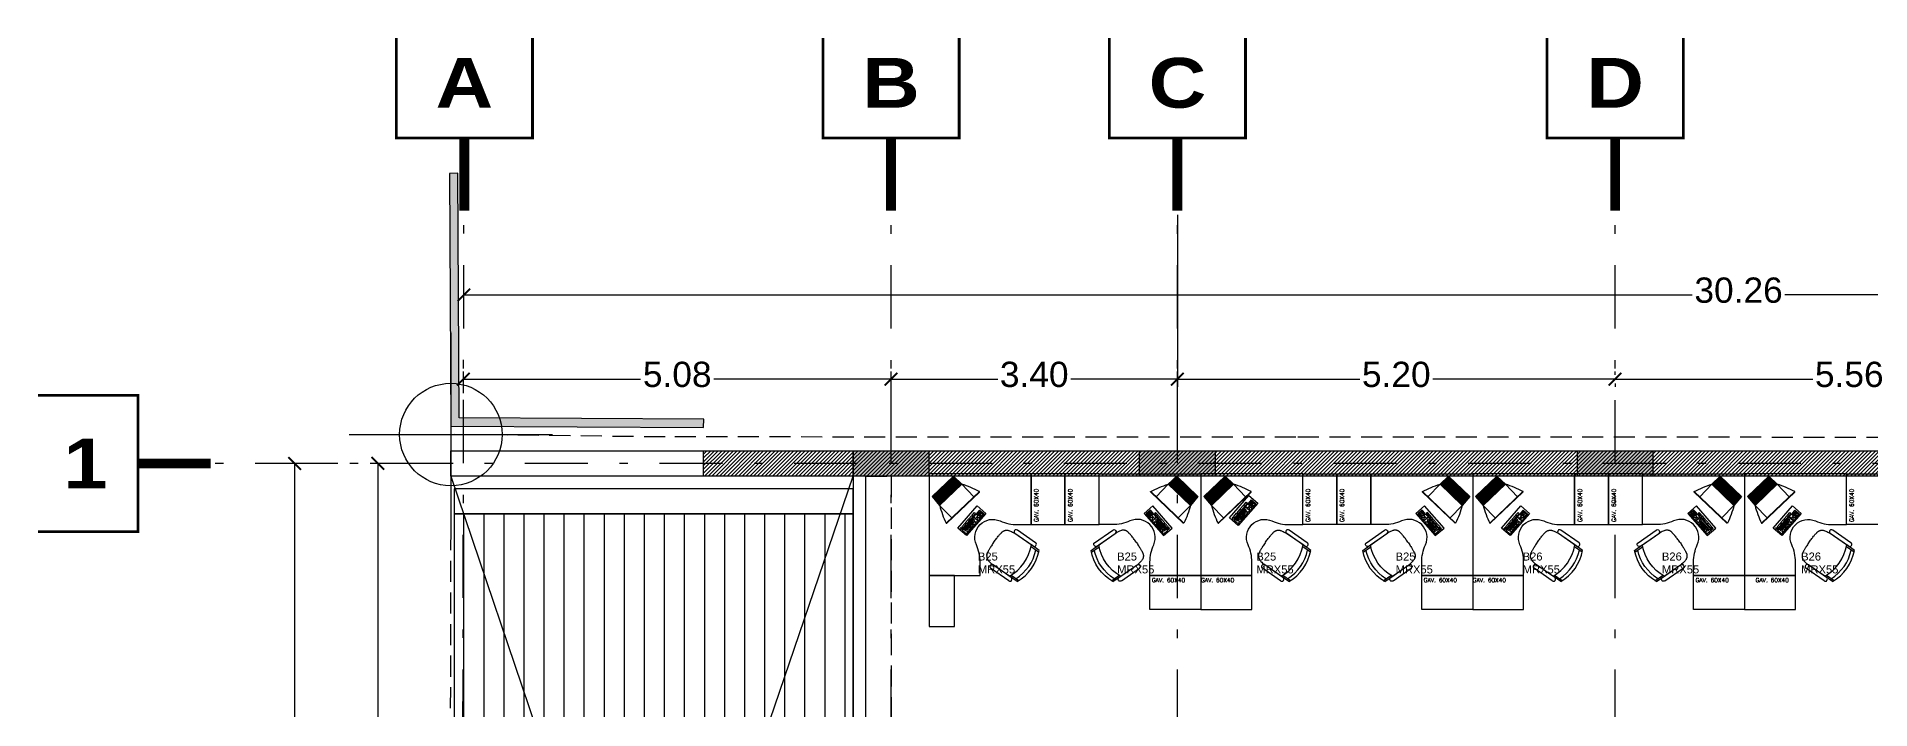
# Model space of a CAD drawing. Header units: millimetres. Extents: x -101 to 3415, y -52 to 1366.
# Drawn here: x 81.57 to 103.34, y 153.87 to 161.86 of the extents above; entities that cross this region are included whole.
import ezdxf
from ezdxf.enums import TextEntityAlignment as Align

# ---------------------------------------------------------------- set-up
doc = ezdxf.new("R2010")
doc.units = ezdxf.units.MM
for name, pattern in [('XR EJES SUPERIORES$0$DASHDOT2', [0.5, 0.25, -0.125, 0, -0.125]), ('XR LINDERO N$0$A-100a LALA IRAPUATO nave equipo$0$HIDDEN', [0.375, 0.25, -0.125]), ('XR N1-N2$0$HIDDEN', [0.375, 0.25, -0.125])]:
    doc.linetypes.add(name, pattern=pattern)
for name, color, linetype in [('00_ARQ', 8, 'Continuous'), ('ARQ_MOBILIARIO', 8, 'Continuous'), ('Texto_Iluminación', 7, 'Continuous'), ('XR EJES SUPERIORES$0$A-COTAS', 8, 'Continuous'), ('XR EJES SUPERIORES$0$A-EJES', 8, 'XR EJES SUPERIORES$0$DASHDOT2')]:
    doc.layers.add(name, color=color, linetype=linetype)
doc.styles.add('ROMANS', font='romans.shx')
doc.styles.add('TÍTULO', font='arial.ttf', dxfattribs={"height": 0.19})
doc.styles.add('XR EJES SUPERIORES$0$protot1', font='')
doc.styles.add('XR EJES SUPERIORES$0$Standard', font='arial.ttf')
doc.styles.get('XR EJES SUPERIORES$0$protot1').set_extended_font_data('Arial Black')
doc.dimstyles.new('XR EJES SUPERIORES$0$PAÑOS50', dxfattribs={"dimscale": 0.5, "dimtxt": 0.6, "dimasz": 0.3, "dimexe": 0.18, "dimexo": 0.1, "dimgap": 0.09, "dimtad": 0, "dimtih": 1, "dimtoh": 1, "dimzin": 0, "dimdsep": 46, "dimtxsty": 'XR EJES SUPERIORES$0$Standard', "dimblk": 'XR EJES SUPERIORES$0$_ArchTick', "dimcen": 0.09, "dimclrd": 256, "dimclre": 256, "dimclrt": 2, "dimadec": 0, "dimazin": 0, "dimtfac": 1, "dimtix": 1, "dimtmove": 2, "dimatfit": 3, "dimldrblk": 'XR EJES SUPERIORES$0$_ArchTick', "dimfxl": 0.18, "dimtvp": 0.18, "dimtolj": 1, "dimtzin": 0, "dimarcsym": 0})
pattern_1 = [(45, (86.484832, 157.137164), (-0.02245064, 0.02245064), [])]

# ---------------------------------------------------------------- blocks, each defined once
blk = doc.blocks.new('XR N1-N2$0$A$C153C7E87')
h = blk.add_hatch()
h.set_pattern_fill('ANSI31', color=256, scale=0.075, angle=45)
h.set_pattern_definition([(270, (-51.7103, 42.0149), (-0.238125, -1e-17), [])])
h.paths.add_polyline_path([(0.041, -4.143), (4.777, -4.143), (4.777, -0.943), (0.041, -0.943)])
for points in [[(0.041, -0.943), (4.777, -0.943), (4.777, -0.643), (0.041, -0.643)], [(0.041, -4.143), (4.777, -4.143), (4.777, -0.943), (0.041, -0.943)], [(0.041, -4.443), (4.777, -4.443), (4.777, -4.143), (0.041, -4.143)]]:
    blk.add_lwpolyline(points, close=True)
blk = doc.blocks.new('XR N1-N2$0$saddaa')
at = {"linetype": 'ByBlock'}
for p, q in [((8.267, 57.39), (8.267, 54.972)), ((7.058, 56.181), (9.475, 56.181))]:
    blk.add_line(p, q, dxfattribs=at)
blk.add_circle((8.267, 56.181), 0.608, dxfattribs=at)
blk = doc.blocks.new('XR COLUMNAS SUPERIORES$0$saddaa')
at = {"linetype": 'ByBlock'}
for p, q in [((8.267, 57.39), (8.267, 54.972)), ((7.058, 56.181), (9.475, 56.181))]:
    blk.add_line(p, q, dxfattribs=at)
blk.add_circle((8.267, 56.181), 0.608, dxfattribs=at)
blk = doc.blocks.new('XR COLUMNAS SUPERIORES')
at = {"layer": '00_ARQ', "linetype": 'ByBlock'}
h = blk.add_hatch(color=256, dxfattribs=at)
h.dxf.hatch_style = 1
h.paths.add_polyline_path([(5.673, -0.493), (4.777, -0.493), (4.777, -0.193), (5.673, -0.193)])
h = blk.add_hatch(color=256, dxfattribs=at)
h.dxf.hatch_style = 1
h.paths.add_polyline_path([(9.073, -0.493), (8.176, -0.493), (8.176, -0.193), (9.073, -0.193)])
h = blk.add_hatch(color=256, dxfattribs=at)
h.dxf.hatch_style = 1
h.paths.add_polyline_path([(14.269, -0.493), (13.373, -0.493), (13.373, -0.193), (14.269, -0.193)])
for points in [[(5.673, -0.493), (4.777, -0.493), (4.777, -0.193), (5.673, -0.193)], [(9.073, -0.493), (8.176, -0.493), (8.176, -0.193), (9.073, -0.193)], [(14.269, -0.493), (13.373, -0.493), (13.373, -0.193), (14.269, -0.193)]]:
    blk.add_lwpolyline(points, close=True, dxfattribs=at)
at = {"layer": '00_ARQ'}
blk.add_blockref('XR COLUMNAS SUPERIORES$0$saddaa', (-8.267, -56.181), dxfattribs=at)
blk.add_blockref('XR COLUMNAS SUPERIORES$0$saddaa', (-8.267, -56.181), dxfattribs=at)
blk = doc.blocks.new('XR LINDERO N$0$saddaa')
at = {"linetype": 'ByBlock'}
for p, q in [((8.267, 57.39), (8.267, 54.972)), ((7.058, 56.181), (9.475, 56.181))]:
    blk.add_line(p, q, dxfattribs=at)
blk.add_circle((8.267, 56.181), 0.608, dxfattribs=at)
blk = doc.blocks.new('XR EJES SUPERIORES$0$saddaa')
at = {"linetype": 'ByBlock'}
for p, q in [((8.267, 57.39), (8.267, 54.972)), ((7.058, 56.181), (9.475, 56.181))]:
    blk.add_line(p, q, dxfattribs=at)
blk.add_circle((8.267, 56.181), 0.608, dxfattribs=at)
blk = doc.blocks.new('XR EJES SUPERIORES$0$EJE_HOR')
at = {"color": 1, "linetype": 'Continuous', "const_width": 0.025}
blk.add_lwpolyline([(-0.616, 0.909), (-0.616, 0.005), (0.616, 0.005), (0.616, 0.909)], dxfattribs=at)
at = {"color": 2, "linetype": 'Continuous', "const_width": 0.09}
blk.add_lwpolyline([(0, 0), (0, -0.652)], dxfattribs=at)
at = {"color": 4, "style": 'XR EJES SUPERIORES$0$protot1', "oblique": 360}
blk.add_attdef('EJE', text='', height=0.45, dxfattribs=at).set_placement((0, 0.279), align=Align.CENTER)
blk = doc.blocks.new('XR EJES SUPERIORES$0$_ArchTick')
at = {"color": 0, "linetype": 'ByBlock', "const_width": 0.15}
blk.add_lwpolyline([(-0.5, -0.5), (0.5, 0.5)], dxfattribs=at)
blk = doc.blocks.new('*D35')
at = {"layer": 'Defpoints', "color": 0, "linetype": 'Continuous', "transparency": 16777216}
for p in [(-0.314, -0.343), (-0.867, -7.542), (-0.361, -7.542)]:
    blk.add_point(p, dxfattribs=at)
at = {"layer": 'XR EJES SUPERIORES$0$A-COTAS', "linetype": 'Continuous', "lineweight": -2, "transparency": 16777216}
for p, q in [((-0.364, -0.343), (-0.957, -0.343)), ((-0.867, -0.343), (-0.867, -3.744)), ((-0.867, -7.542), (-0.867, -4.141)), ((-0.411, -7.542), (-0.957, -7.542))]:
    blk.add_line(p, q, dxfattribs=at)
at = {"layer": 'XR EJES SUPERIORES$0$A-COTAS', "linetype": 'Continuous', "lineweight": -2, "transparency": 16777216, "xscale": 0.15, "yscale": 0.15, "zscale": 0.15}
for p, rotation in [((-0.867, -0.343), 90), ((-0.867, -7.542), 270)]:
    blk.add_blockref('XR EJES SUPERIORES$0$_ArchTick', p, dxfattribs=dict(at, rotation=rotation))
at = {"layer": 'XR EJES SUPERIORES$0$A-COTAS', "color": 2, "linetype": 'Continuous', "transparency": 16777216, "insert": (-0.867, -3.943), "char_height": 0.3, "attachment_point": 5, "style": 'XR EJES SUPERIORES$0$Standard'}
blk.add_mtext('\\A1;7.20', dxfattribs=at)
blk = doc.blocks.new('*D36')
at = {"layer": 'Defpoints', "color": 0, "linetype": 'Continuous', "transparency": 16777216}
for p in [(13.821, 0.657), (13.821, 0.657), (19.38, 0.657)]:
    blk.add_point(p, dxfattribs=at)
at = {"layer": 'XR EJES SUPERIORES$0$A-COTAS', "linetype": 'Continuous', "lineweight": -2, "transparency": 16777216}
for p, q in [((13.821, 0.707), (13.821, 0.747)), ((13.821, 0.657), (16.166, 0.657)), ((19.38, 0.657), (17.035, 0.657)), ((19.38, 0.707), (19.38, 0.747))]:
    blk.add_line(p, q, dxfattribs=at)
at = {"layer": 'XR EJES SUPERIORES$0$A-COTAS', "linetype": 'Continuous', "lineweight": -2, "transparency": 16777216, "xscale": 0.15, "yscale": 0.15, "zscale": 0.15, "rotation": 180}
blk.add_blockref('XR EJES SUPERIORES$0$_ArchTick', (13.821, 0.657), dxfattribs=at)
at = {"layer": 'XR EJES SUPERIORES$0$A-COTAS', "linetype": 'Continuous', "lineweight": -2, "transparency": 16777216, "xscale": 0.15, "yscale": 0.15, "zscale": 0.15}
blk.add_blockref('XR EJES SUPERIORES$0$_ArchTick', (19.38, 0.657), dxfattribs=at)
at = {"layer": 'XR EJES SUPERIORES$0$A-COTAS', "color": 2, "linetype": 'Continuous', "transparency": 16777216, "insert": (16.6, 0.712), "char_height": 0.3, "attachment_point": 5, "style": 'XR EJES SUPERIORES$0$Standard'}
blk.add_mtext('\\A1;5.56', dxfattribs=at)
blk = doc.blocks.new('*D37')
at = {"layer": 'Defpoints', "color": 0, "linetype": 'Continuous', "transparency": 16777216}
for p in [(0.155, 1.571), (30.418, 1.657), (30.418, 1.638)]:
    blk.add_point(p, dxfattribs=at)
at = {"layer": 'XR EJES SUPERIORES$0$A-COTAS', "linetype": 'Continuous', "lineweight": -2, "transparency": 16777216}
for p, q in [((0.155, 1.621), (0.155, 1.747)), ((30.418, 1.688), (30.418, 1.747)), ((0.155, 1.657), (14.735, 1.657)), ((30.418, 1.657), (15.837, 1.657))]:
    blk.add_line(p, q, dxfattribs=at)
at = {"layer": 'XR EJES SUPERIORES$0$A-COTAS', "linetype": 'Continuous', "lineweight": -2, "transparency": 16777216, "xscale": 0.15, "yscale": 0.15, "zscale": 0.15, "rotation": 180}
blk.add_blockref('XR EJES SUPERIORES$0$_ArchTick', (0.155, 1.657), dxfattribs=at)
at = {"layer": 'XR EJES SUPERIORES$0$A-COTAS', "linetype": 'Continuous', "lineweight": -2, "transparency": 16777216, "xscale": 0.15, "yscale": 0.15, "zscale": 0.15}
blk.add_blockref('XR EJES SUPERIORES$0$_ArchTick', (30.418, 1.657), dxfattribs=at)
at = {"layer": 'XR EJES SUPERIORES$0$A-COTAS', "color": 2, "linetype": 'Continuous', "transparency": 16777216, "insert": (15.286, 1.712), "char_height": 0.3, "attachment_point": 5, "style": 'XR EJES SUPERIORES$0$Standard'}
blk.add_mtext('\\A1;30.26', dxfattribs=at)
blk = doc.blocks.new('*D38')
at = {"layer": 'Defpoints', "color": 0, "linetype": 'Continuous', "transparency": 16777216}
for p in [(-1.291, -0.344), (-1.855, -14.741), (-1.467, -14.741)]:
    blk.add_point(p, dxfattribs=at)
at = {"layer": 'XR EJES SUPERIORES$0$A-COTAS', "linetype": 'Continuous', "lineweight": -2, "transparency": 16777216}
for p, q in [((-1.341, -0.344), (-1.945, -0.344)), ((-1.855, -0.344), (-1.855, -6.854)), ((-1.855, -14.741), (-1.855, -7.251)), ((-1.517, -14.741), (-1.945, -14.741))]:
    blk.add_line(p, q, dxfattribs=at)
at = {"layer": 'XR EJES SUPERIORES$0$A-COTAS', "linetype": 'Continuous', "lineweight": -2, "transparency": 16777216, "xscale": 0.15, "yscale": 0.15, "zscale": 0.15}
for p, rotation in [((-1.855, -0.344), 90), ((-1.855, -14.741), 270)]:
    blk.add_blockref('XR EJES SUPERIORES$0$_ArchTick', p, dxfattribs=dict(at, rotation=rotation))
at = {"layer": 'XR EJES SUPERIORES$0$A-COTAS', "color": 2, "linetype": 'Continuous', "transparency": 16777216, "insert": (-1.855, -7.053), "char_height": 0.3, "attachment_point": 5, "style": 'XR EJES SUPERIORES$0$Standard'}
blk.add_mtext('\\A1;14.40', dxfattribs=at)
blk = doc.blocks.new('*D39')
at = {"layer": 'Defpoints', "color": 0, "transparency": 16777216}
for p in [(8.625, 2.657), (8.625, 0.657), (13.821, 0.657)]:
    blk.add_point(p, dxfattribs=at)
at = {"layer": 'XR EJES SUPERIORES$0$A-COTAS', "lineweight": -2, "transparency": 16777216}
for p, q in [((8.625, 2.607), (8.625, 0.567)), ((8.625, 0.657), (10.789, 0.657)), ((13.821, 0.657), (11.657, 0.657)), ((13.821, 0.607), (13.821, 0.567))]:
    blk.add_line(p, q, dxfattribs=at)
at = {"layer": 'XR EJES SUPERIORES$0$A-COTAS', "lineweight": -2, "transparency": 16777216, "xscale": 0.15, "yscale": 0.15, "zscale": 0.15, "rotation": 180}
blk.add_blockref('XR EJES SUPERIORES$0$_ArchTick', (8.625, 0.657), dxfattribs=at)
at = {"layer": 'XR EJES SUPERIORES$0$A-COTAS', "lineweight": -2, "transparency": 16777216, "xscale": 0.15, "yscale": 0.15, "zscale": 0.15}
blk.add_blockref('XR EJES SUPERIORES$0$_ArchTick', (13.821, 0.657), dxfattribs=at)
at = {"layer": 'XR EJES SUPERIORES$0$A-COTAS', "color": 2, "transparency": 16777216, "insert": (11.223, 0.712), "char_height": 0.3, "attachment_point": 5, "style": 'XR EJES SUPERIORES$0$Standard'}
blk.add_mtext('\\A1;5.20', dxfattribs=at)
blk = doc.blocks.new('*D41')
at = {"layer": 'Defpoints', "color": 0, "transparency": 16777216}
for p in [(0.149, 0.657), (0.149, 0.439), (5.225, 0.159)]:
    blk.add_point(p, dxfattribs=at)
at = {"layer": 'XR EJES SUPERIORES$0$A-COTAS', "lineweight": -2, "transparency": 16777216}
for p, q in [((0.149, 0.489), (0.149, 0.747)), ((0.149, 0.657), (2.252, 0.657)), ((5.225, 0.657), (3.122, 0.657)), ((5.225, 0.209), (5.225, 0.747))]:
    blk.add_line(p, q, dxfattribs=at)
at = {"layer": 'XR EJES SUPERIORES$0$A-COTAS', "lineweight": -2, "transparency": 16777216, "xscale": 0.15, "yscale": 0.15, "zscale": 0.15, "rotation": 180}
blk.add_blockref('XR EJES SUPERIORES$0$_ArchTick', (0.149, 0.657), dxfattribs=at)
at = {"layer": 'XR EJES SUPERIORES$0$A-COTAS', "lineweight": -2, "transparency": 16777216, "xscale": 0.15, "yscale": 0.15, "zscale": 0.15}
blk.add_blockref('XR EJES SUPERIORES$0$_ArchTick', (5.225, 0.657), dxfattribs=at)
at = {"layer": 'XR EJES SUPERIORES$0$A-COTAS', "color": 2, "transparency": 16777216, "insert": (2.687, 0.712), "char_height": 0.3, "attachment_point": 5, "style": 'XR EJES SUPERIORES$0$Standard'}
blk.add_mtext('\\A1;5.08', dxfattribs=at)
blk = doc.blocks.new('*D42')
at = {"layer": 'Defpoints', "color": 0, "transparency": 16777216}
for p in [(5.225, 0.657), (5.225, 0.657), (8.625, 0.185)]:
    blk.add_point(p, dxfattribs=at)
at = {"layer": 'XR EJES SUPERIORES$0$A-COTAS', "lineweight": -2, "transparency": 16777216}
for p, q in [((5.225, 0.707), (5.225, 0.747)), ((5.225, 0.657), (6.491, 0.657)), ((8.625, 0.657), (7.359, 0.657)), ((8.625, 0.235), (8.625, 0.747))]:
    blk.add_line(p, q, dxfattribs=at)
at = {"layer": 'XR EJES SUPERIORES$0$A-COTAS', "lineweight": -2, "transparency": 16777216, "xscale": 0.15, "yscale": 0.15, "zscale": 0.15, "rotation": 180}
blk.add_blockref('XR EJES SUPERIORES$0$_ArchTick', (5.225, 0.657), dxfattribs=at)
at = {"layer": 'XR EJES SUPERIORES$0$A-COTAS', "lineweight": -2, "transparency": 16777216, "xscale": 0.15, "yscale": 0.15, "zscale": 0.15}
blk.add_blockref('XR EJES SUPERIORES$0$_ArchTick', (8.625, 0.657), dxfattribs=at)
at = {"layer": 'XR EJES SUPERIORES$0$A-COTAS', "color": 2, "transparency": 16777216, "insert": (6.925, 0.712), "char_height": 0.3, "attachment_point": 5, "style": 'XR EJES SUPERIORES$0$Standard'}
blk.add_mtext('\\A1;3.40', dxfattribs=at)
blk = doc.blocks.new('A$C435F5787')
at = {"linetype": 'ByBlock'}
for p, q in [((0, 0), (0, 0.483)), ((0, 0.483), (0.19, 0.483)), ((0.038, 0.371), (0.063, 0.371)), ((0.038, 0.311), (0.038, 0.371)), ((0.063, 0.311), (0.038, 0.311)), ((0.038, 0.305), (0.063, 0.305)), ((0.038, 0.225), (0.038, 0.305)), ((0.063, 0.371), (0.063, 0.311)), ((0.063, 0.305), (0.063, 0.225)), ((0.076, 0.381), (0.076, 0.457)), ((0.076, 0.457), (0.171, 0.457)), ((0.171, 0.381), (0.076, 0.381)), ((0.076, 0.311), (0.076, 0.371)), ((0.076, 0.371), (0.117, 0.371)), ((0.117, 0.311), (0.076, 0.311)), ((0.076, 0.305), (0.076, 0.022)), ((0.175, 0.305), (0.076, 0.305)), ((0.095, 0.438), (0.095, 0.454)), ((0.137, 0.438), (0.095, 0.438)), ((0.095, 0.381), (0.095, 0.435)), ((0.114, 0.384), (0.114, 0.435)), ((0.117, 0.371), (0.117, 0.311)), ((0.133, 0.33), (0.133, 0.352)), ((0.133, 0.352), (0.152, 0.352)), ((0.152, 0.33), (0.133, 0.33)), ((0.137, 0.438), (0.137, 0.454)), ((0.171, 0.438), (0.137, 0.438)), ((0.137, 0.381), (0.137, 0.435)), ((0.152, 0.352), (0.152, 0.371)), ((0.152, 0.371), (0.175, 0.371)), ((0.152, 0.311), (0.152, 0.33)), ((0.175, 0.311), (0.152, 0.311)), ((0.156, 0.384), (0.156, 0.419)), ((0.156, 0.419), (0.171, 0.419)), ((0.171, 0.457), (0.171, 0.381)), ((0.175, 0.371), (0.175, 0.311)), ((0.175, 0.276), (0.175, 0.305)), ((0.19, 0.483), (0.19, 0)), ((0.063, 0.225), (0.038, 0.225)), ((0.038, 0.143), (0.038, 0.219)), ((0.038, 0.219), (0.063, 0.219)), ((0.063, 0.143), (0.038, 0.143)), ((0.038, 0.133), (0.063, 0.133)), ((0.038, 0.057), (0.038, 0.133)), ((0.063, 0.057), (0.038, 0.057)), ((0.038, 0.044), (0.063, 0.044)), ((0.038, 0.022), (0.038, 0.044)), ((0.063, 0.022), (0.038, 0.022)), ((0.063, 0.219), (0.063, 0.143)), ((0.063, 0.133), (0.063, 0.057)), ((0.063, 0.044), (0.063, 0.022)), ((0.076, 0.022), (0.175, 0.022)), ((0.098, 0.273), (0.079, 0.273)), ((0.079, 0.041), (0.095, 0.041)), ((0.095, 0.041), (0.095, 0.048)), ((0.095, 0.048), (0.117, 0.048)), ((0.117, 0.279), (0.098, 0.279)), ((0.098, 0.279), (0.098, 0.273)), ((0.098, 0.051), (0.098, 0.267)), ((0.117, 0.267), (0.117, 0.279)), ((0.133, 0.267), (0.117, 0.267)), ((0.117, 0.06), (0.117, 0.257)), ((0.117, 0.048), (0.117, 0.054)), ((0.117, 0.054), (0.137, 0.054)), ((0.133, 0.257), (0.133, 0.267)), ((0.152, 0.257), (0.133, 0.257)), ((0.137, 0.07), (0.137, 0.254)), ((0.137, 0.054), (0.137, 0.063)), ((0.137, 0.063), (0.156, 0.063)), ((0.156, 0.254), (0.156, 0.276)), ((0.156, 0.276), (0.175, 0.276)), ((0.175, 0.254), (0.156, 0.254)), ((0.156, 0.095), (0.156, 0.229)), ((0.156, 0.229), (0.175, 0.229)), ((0.175, 0.095), (0.156, 0.095)), ((0.156, 0.051), (0.156, 0.067)), ((0.156, 0.067), (0.175, 0.067)), ((0.175, 0.051), (0.156, 0.051)), ((0.175, 0.067), (0.175, 0.254)), ((0.175, 0.022), (0.175, 0.051)), ((0.19, 0), (0, 0))]:
    blk.add_line(p, q, dxfattribs=at)
blk = doc.blocks.new('m-tv pla')
h = blk.add_hatch()
h.set_pattern_fill('ANSI31', color=256, scale=0.005, angle=45, style=0)
h.set_pattern_definition([(90, (-254.158094, -242.753814), (-0.015875, 2e-18), [])])
h.paths.add_polyline_path([(0.24, -0.474), (0.25, -0.284), (-0.25, -0.284), (-0.24, -0.474)])
for p, q in [((0.373, 0), (-0.373, 0)), ((-0.368, 0.006), (0.368, 0.006)), ((-0.25, -0.284), (-0.25, 0)), ((0.25, -0.284), (0.25, 0)), ((-0.24, -0.474), (-0.25, -0.284)), ((-0.25, -0.284), (0.25, -0.284)), ((0.24, -0.474), (0.25, -0.284)), ((-0.24, -0.474), (0.24, -0.474))]:
    blk.add_line(p, q)
for centre, radius, start, end in [((-0.368, 0.001), 0.005, 90, 196.7752), ((0.898, 0.383), 1.327, 196.7752, 210.1505), ((-0.898, 0.383), 1.327, 329.8495, 343.2248), ((0.368, 0.001), 0.005, 343.2248, 90)]:
    blk.add_arc(centre, radius, start, end)
blk = doc.blocks.new('A$C369842D8')
for p, q in [((0.05, 0.491), (0.05, 0.381)), ((0.07, 0.5), (0.07, 0.39)), ((0.48, 0.5), (0.48, 0.39)), ((0.5, 0.491), (0.5, 0.381)), ((0, 0.405), (0, 0.145)), ((0.05, 0.405), (0.05, 0.145)), ((0.05, 0.38), (0.05, 0.13)), ((0.5, 0.405), (0.5, 0.145)), ((0.5, 0.38), (0.5, 0.13)), ((0.55, 0.405), (0.55, 0.145))]:
    blk.add_line(p, q)
for points in [[(0.275, 0), (0.262, 0), (0.249, 0), (0.236, 0.001), (0.224, 0.001), (0.212, 0.001), (0.201, 0.002), (0.19, 0.003), (0.181, 0.003), (0.172, 0.004), (0.164, 0.005), (0.157, 0.005), (0.15, 0.006), (0.145, 0.007), (0.139, 0.008), (0.134, 0.009), (0.13, 0.009), (0.126, 0.01), (0.122, 0.011), (0.118, 0.012), (0.114, 0.013), (0.111, 0.014), (0.108, 0.015), (0.105, 0.017), (0.102, 0.018), (0.1, 0.019), (0.097, 0.021), (0.095, 0.022), (0.093, 0.024), (0.091, 0.025), (0.089, 0.027), (0.087, 0.028), (0.085, 0.03), (0.083, 0.032), (0.081, 0.034), (0.079, 0.036), (0.077, 0.039), (0.075, 0.041), (0.073, 0.044), (0.071, 0.048), (0.068, 0.051), (0.066, 0.056), (0.064, 0.061), (0.062, 0.067), (0.059, 0.075), (0.057, 0.085), (0.055, 0.097), (0.052, 0.112), (0.05, 0.13)], [(0.275, 0), (0.288, 0), (0.301, 0), (0.314, 0.001), (0.326, 0.001), (0.338, 0.001), (0.349, 0.002), (0.36, 0.003), (0.369, 0.003), (0.378, 0.004), (0.386, 0.005), (0.393, 0.005), (0.4, 0.006), (0.405, 0.007), (0.411, 0.008), (0.416, 0.009), (0.42, 0.009), (0.424, 0.01), (0.428, 0.011), (0.432, 0.012), (0.436, 0.013), (0.439, 0.014), (0.442, 0.015), (0.445, 0.017), (0.448, 0.018), (0.45, 0.019), (0.453, 0.021), (0.455, 0.022), (0.457, 0.024), (0.459, 0.025), (0.461, 0.027), (0.463, 0.028), (0.465, 0.03), (0.467, 0.032), (0.469, 0.034), (0.471, 0.036), (0.473, 0.039), (0.475, 0.041), (0.477, 0.044), (0.479, 0.048), (0.482, 0.051), (0.484, 0.056), (0.486, 0.061), (0.488, 0.067), (0.491, 0.075), (0.493, 0.085), (0.495, 0.097), (0.498, 0.112), (0.5, 0.13)]]:
    blk.add_lwpolyline(points)
for centre, radius, start, end in [((0.275, 0), 0.54, 65.3885, 114.6115), ((0.275, -0.04), 0.54, 67.7008, 112.2992), ((0.025, 0.405), 0.025, 0, 180), ((0.275, -0.11), 0.54, 65.3885, 114.6115), ((0.525, 0.405), 0.025, 0, 180), ((0.025, 0.145), 0.025, 180, 0), ((0.525, 0.145), 0.025, 180, 0)]:
    blk.add_arc(centre, radius, start, end)
blk = doc.blocks.new('*U430')
at = {"layer": 'Texto_Iluminación', "ltscale": 0.3, "style": 'TÍTULO'}
for s, p in [('B25', (-0.278, -0.03, 0.181)), ('MRX55', (-0.278, -0.183, 0.181))]:
    blk.add_text(s, height=0.095, dxfattribs=at).set_placement(p)
blk = doc.blocks.new('*U431')
at = {"layer": 'Texto_Iluminación', "color": 0, "linetype": 'ByBlock', "lineweight": -2, "transparency": 16777216}
for p in [(0, 0), (1.653, 0), (3.306, 0), (4.959, 0)]:
    blk.add_blockref('*U430', p, dxfattribs=at)
blk = doc.blocks.new('*U424')
at = {"layer": 'Texto_Iluminación', "ltscale": 0.3, "style": 'TÍTULO'}
for s, p in [('B26', (-0.278, -0.03, 0.181)), ('MRX55', (-0.278, -0.183, 0.181))]:
    blk.add_text(s, height=0.095, dxfattribs=at).set_placement(p)
blk = doc.blocks.new('*U425')
at = {"layer": 'Texto_Iluminación', "color": 0, "linetype": 'ByBlock', "lineweight": -2, "transparency": 16777216}
for p in [(0, 0), (1.653, 0), (3.306, 0), (4.959, 0)]:
    blk.add_blockref('*U424', p, dxfattribs=at)
blk = doc.blocks.new('XR EJES SUPERIORES')
at = {"layer": 'XR EJES SUPERIORES$0$A-EJES', "color": 251, "linetype": 'XR EJES SUPERIORES$0$DASHDOT2', "ltscale": 3}
for p, q in [((0.12, -14.74), (0.155, 2.657)), ((5.225, -14.741), (5.225, 2.657)), ((8.625, -14.741), (8.625, 2.657)), ((13.821, -14.741), (13.821, 2.657)), ((30.426, -0.343), (-2.851, -0.344))]:
    blk.add_line(p, q, dxfattribs=at)
blk.add_blockref('XR EJES SUPERIORES$0$saddaa', (-8.267, -56.181))
at = {"layer": 'XR EJES SUPERIORES$0$A-EJES'}
ref = blk.add_blockref('XR EJES SUPERIORES$0$EJE_HOR', (0.16, 3.513), dxfattribs=dict(at, xscale=1.3125, yscale=1.3125, zscale=1.3125))
ref.add_attrib('EJE', 'A', dxfattribs={"layer": '0', "color": 4, "height": 0.591, "style": 'XR EJES SUPERIORES$0$protot1'}).set_placement((0.16, 3.88), align=Align.CENTER)
ref = blk.add_blockref('XR EJES SUPERIORES$0$EJE_HOR', (5.225, 3.513), dxfattribs=dict(at, xscale=1.3125, yscale=1.3125, zscale=1.3125))
ref.add_attrib('EJE', 'B', dxfattribs={"layer": '0', "color": 4, "height": 0.591, "style": 'XR EJES SUPERIORES$0$protot1'}).set_placement((5.225, 3.88), align=Align.CENTER)
ref = blk.add_blockref('XR EJES SUPERIORES$0$EJE_HOR', (8.625, 3.513), dxfattribs=dict(at, xscale=1.3125, yscale=1.3125, zscale=1.3125))
ref.add_attrib('EJE', 'C', dxfattribs={"layer": '0', "color": 4, "height": 0.591, "style": 'XR EJES SUPERIORES$0$protot1'}).set_placement((8.625, 3.88), align=Align.CENTER)
ref = blk.add_blockref('XR EJES SUPERIORES$0$EJE_HOR', (13.821, 3.513), dxfattribs=dict(at, xscale=1.3125, yscale=1.3125, zscale=1.3125))
ref.add_attrib('EJE', 'D', dxfattribs={"layer": '0', "color": 4, "height": 0.591, "style": 'XR EJES SUPERIORES$0$protot1'}).set_placement((13.821, 3.88), align=Align.CENTER)
ref = blk.add_blockref('XR EJES SUPERIORES$0$EJE_HOR', (-3.707, -0.344), dxfattribs=dict(at, xscale=1.3125, yscale=1.3125, zscale=1.3125, rotation=90))
ref.add_attrib('EJE', '1', dxfattribs={"layer": '0', "color": 4, "height": 0.591, "style": 'XR EJES SUPERIORES$0$protot1'}).set_placement((-4.074, -0.344), align=Align.MIDDLE_RIGHT)
at = {"layer": 'XR EJES SUPERIORES$0$A-COTAS'}
for base, p1, p2, picture, middle in [((8.625, 0.657), (13.821, 0.657), (8.625, 2.657), '*D39', (11.223, 0.712)), ((0.149, 0.657), (5.225, 0.159), (0.149, 0.439), '*D41', (2.687, 0.712)), ((5.225, 0.657), (8.625, 0.185), (5.225, 0.657), '*D42', (6.925, 0.712))]:
    dim = blk.add_linear_dim(base=base, p1=p1, p2=p2, dimstyle='XR EJES SUPERIORES$0$PAÑOS50', dxfattribs=at)
    dim.commit()
    dim.dimension.update_dxf_attribs({"geometry": picture, "text_midpoint": middle})
at = {"layer": 'XR EJES SUPERIORES$0$A-COTAS', "linetype": 'Continuous'}
for base, p1, p2, picture, middle in [((30.418, 1.657), (0.155, 1.571), (30.418, 1.638), '*D37', (15.286, 1.712)), ((13.821, 0.657), (19.38, 0.657), (13.821, 0.657), '*D36', (16.6, 0.712))]:
    dim = blk.add_linear_dim(base=base, p1=p1, p2=p2, dimstyle='XR EJES SUPERIORES$0$PAÑOS50', dxfattribs=at)
    dim.commit()
    dim.dimension.update_dxf_attribs({"geometry": picture, "text_midpoint": middle})
dim = blk.add_linear_dim(base=(-1.855, -14.741), p1=(-1.291, -0.344), p2=(-1.467, -14.741), angle=90, dimstyle='XR EJES SUPERIORES$0$PAÑOS50', dxfattribs=at)
dim.commit()
dim.dimension.update_dxf_attribs({"geometry": '*D38', "text_midpoint": (-1.855, -7.053), "dimtype": 128})
dim = blk.add_linear_dim(base=(-0.867, -7.542), p1=(-0.314, -0.343), p2=(-0.361, -7.542), angle=90, dimstyle='XR EJES SUPERIORES$0$PAÑOS50', dxfattribs=at)
dim.commit()
dim.dimension.update_dxf_attribs({"geometry": '*D35', "text_midpoint": (-0.867, -3.943)})

msp = doc.modelspace()

# ---------------------------------------------------------------- hatches: boundary and pattern name
at = {"layer": '00_ARQ'}
msp.add_hatch(color=256, dxfattribs=at).paths.add_polyline_path([(86.468, 160.237), (86.484, 157.237), (89.484, 157.219), (89.487, 157.319), (86.584, 157.337), (86.568, 160.238)])
h = msp.add_hatch(dxfattribs=at)
h.set_pattern_fill('ANSI31', color=8, scale=0.01)
h.set_pattern_definition(pattern_1)
h.paths.add_polyline_path([(91.261, 156.644), (89.485, 156.644), (89.485, 156.944), (91.261, 156.944)])
h = msp.add_hatch(dxfattribs=at)
h.set_pattern_fill('ANSI31', color=8, scale=0.01)
h.set_pattern_definition(pattern_1)
h.paths.add_polyline_path([(91.261, 156.944), (111.871, 156.944), (111.871, 156.644), (91.261, 156.644)])

# ---------------------------------------------------------------- linework, layer by layer
for p, q in [((86.455, 142.547), (91.261, 156.644)), ((86.485, 156.644), (91.261, 142.547))]:
    msp.add_line(p, q, dxfattribs=at)
at = {"layer": '00_ARQ', "elevation": -0.362}
msp.add_lwpolyline([(86.468, 160.237), (86.484, 157.237), (89.484, 157.219), (89.487, 157.319), (86.584, 157.337), (86.568, 160.238)], close=True, dxfattribs=at)
at = {"layer": '00_ARQ', "linetype": 'XR LINDERO N$0$A-100a LALA IRAPUATO nave equipo$0$HIDDEN'}
msp.add_lwpolyline([(86.454, 142.097), (93.25, 142.099), (106.207, 142.099), (117.219, 142.097), (117.185, 148.481), (117.176, 157.094), (105.79, 157.102), (96.517, 157.106), (89.028, 157.108), (86.485, 157.137), (86.454, 142.097)], dxfattribs=at)
at = {"layer": '00_ARQ', "ltscale": 2}
msp.add_lwpolyline([(89.485, 156.644), (86.484, 156.644), (86.485, 156.944), (89.485, 156.944)], dxfattribs=at)
at = {"layer": '00_ARQ'}
for points in [[(91.261, 156.644), (89.485, 156.644), (89.485, 156.944), (91.261, 156.944)], [(91.261, 156.944), (111.871, 156.944), (111.871, 156.644), (91.261, 156.644)]]:
    msp.add_lwpolyline(points, close=True, dxfattribs=at)
at = {"layer": '00_ARQ', "linetype": 'Continuous'}
msp.add_lwpolyline([(91.261, 156.644), (91.261, 142.547), (91.411, 142.547), (91.411, 156.644)], close=True, dxfattribs=at)
at = {"layer": '00_ARQ', "linetype": 'XR N1-N2$0$HIDDEN'}
msp.add_lwpolyline([(91.411, 142.547), (91.411, 156.644), (91.711, 156.644), (91.711, 142.547)], close=True, dxfattribs=at)
at = {"layer": 'ARQ_MOBILIARIO', "ltscale": 0.01}
for points in [[(93.006, 156.111, 0.105703), (93.212, 156.067), (93.372, 156.067), (93.372, 156.672), (92.162, 156.672), (92.162, 155.462), (92.767, 155.462), (92.767, 155.622, 0.105703), (92.723, 155.828, -0.689027)], [(94.545, 156.111, -0.105703), (94.339, 156.067), (94.179, 156.067), (94.179, 156.672), (95.389, 156.672), (95.389, 155.462), (94.784, 155.462), (94.784, 155.622, -0.105703), (94.828, 155.828, 0.689027)], [(96.232, 156.111, 0.105703), (96.438, 156.067), (96.599, 156.067), (96.599, 156.672), (95.389, 156.672), (95.389, 155.462), (95.994, 155.462), (95.994, 155.622, 0.105703), (95.949, 155.828, -0.689027)], [(97.771, 156.111, -0.105703), (97.565, 156.067), (97.405, 156.067), (97.405, 156.672), (98.615, 156.672), (98.615, 155.462), (98.01, 155.462), (98.01, 155.622, -0.105703), (98.054, 155.828, 0.689027)], [(99.459, 156.111, 0.105703), (99.665, 156.067), (99.825, 156.067), (99.825, 156.672), (98.615, 156.672), (98.615, 155.462), (99.22, 155.462), (99.22, 155.622, 0.105703), (99.176, 155.828, -0.689027)], [(100.998, 156.111, -0.105703), (100.792, 156.067), (100.632, 156.067), (100.632, 156.672), (101.842, 156.672), (101.842, 155.462), (101.237, 155.462), (101.237, 155.622, -0.105703), (101.281, 155.828, 0.689027)], [(102.685, 156.111, 0.105703), (102.892, 156.067), (103.052, 156.067), (103.052, 156.672), (101.842, 156.672), (101.842, 155.462), (102.447, 155.462), (102.447, 155.622, 0.105703), (102.403, 155.828, -0.689027)]]:
    msp.add_lwpolyline(points, format="xyb", close=True, dxfattribs=at)
for points in [[(93.372, 156.067), (93.775, 156.067), (93.775, 156.672), (93.372, 156.672)], [(93.775, 156.067), (94.179, 156.067), (94.179, 156.672), (93.775, 156.672)], [(97.002, 156.067), (96.599, 156.067), (96.599, 156.672), (97.002, 156.672)], [(97.405, 156.067), (97.002, 156.067), (97.002, 156.672), (97.405, 156.672)], [(99.825, 156.067), (100.228, 156.067), (100.228, 156.672), (99.825, 156.672)], [(100.228, 156.067), (100.632, 156.067), (100.632, 156.672), (100.228, 156.672)], [(103.455, 156.067), (103.052, 156.067), (103.052, 156.672), (103.455, 156.672)], [(92.162, 155.462), (92.162, 154.857), (92.464, 154.857), (92.464, 155.462)], [(95.389, 155.462), (95.389, 155.058), (94.784, 155.058), (94.784, 155.462)], [(95.389, 155.462), (95.389, 155.058), (95.994, 155.058), (95.994, 155.462)], [(98.615, 155.462), (98.615, 155.058), (98.01, 155.058), (98.01, 155.462)], [(98.615, 155.462), (98.615, 155.058), (99.22, 155.058), (99.22, 155.462)], [(101.842, 155.462), (101.842, 155.058), (101.237, 155.058), (101.237, 155.462)], [(101.842, 155.462), (101.842, 155.058), (102.447, 155.058), (102.447, 155.462)]]:
    msp.add_lwpolyline(points, close=True, dxfattribs=at)

# ---------------------------------------------------------------- block references
at = {"layer": '00_ARQ'}
for name, p in [('XR EJES SUPERIORES', (86.485, 157.137)), ('XR COLUMNAS SUPERIORES', (86.485, 157.137)), ('XR N1-N2$0$saddaa', (78.218, 100.956)), ('XR LINDERO N$0$saddaa', (78.218, 100.956))]:
    msp.add_blockref(name, p, dxfattribs=at)
at = {"layer": '00_ARQ', "color": 8}
msp.add_blockref('XR N1-N2$0$A$C153C7E87', (86.485, 157.137), dxfattribs=at)
at = {"layer": 'ARQ_MOBILIARIO'}
for p, xscale, yscale, zscale, rotation in [((92.562, 156.272), 0.7285030212999953, 0.7285030212999953, 0.7285030212999953, 223.7233232933533), ((94.989, 156.272), -0.7285030212999956, 0.7285030212999954, 0.7285030212999954, 136.2766767066466), ((95.788, 156.272), 0.7285030212999953, 0.7285030212999953, 0.7285030212999953, 223.7233232933533), ((98.216, 156.272), -0.7285030212999956, 0.7285030212999953, 0.7285030212999953, 136.2766767066466), ((99.015, 156.272), 0.7285030212999953, 0.7285030212999953, 0.7285030212999953, 223.7233232933533), ((101.442, 156.272), -0.7285030212999956, 0.7285030212999954, 0.7285030212999954, 136.2766767066466), ((102.241, 156.272), 0.7285030212999954, 0.7285030212999954, 0.7285030212999954, 223.7233232933534)]:
    msp.add_blockref('m-tv pla', p, dxfattribs=dict(at, xscale=xscale, yscale=yscale, zscale=zscale, rotation=rotation))
at = {"layer": 'ARQ_MOBILIARIO', "ltscale": 0.01}
for name, p, xscale, yscale, zscale, rotation in [('A$C435F5787', (92.502, 156.027), 0.7259822495999997, 0.7259822495999997, 0.7259822495999997, 318.8063062771833), ('A$C435F5787', (95.049, 156.027), -0.7259822496, 0.7259822496, 0.7259822496, 41.19369372281672), ('A$C435F5787', (95.728, 156.148), 0.7259822495999997, 0.7259822495999997, 0.7259822495999997, 318.8063062771833), ('A$C435F5787', (98.275, 156.027), -0.7259822496, 0.7259822496, 0.7259822496, 41.19369372281672), ('A$C435F5787', (98.955, 156.027), 0.7259822495999997, 0.7259822495999997, 0.7259822495999997, 318.8063062771833), ('A$C435F5787', (101.502, 156.027), -0.7259822496, 0.7259822496, 0.7259822496, 41.19369372281672), ('A$C435F5787', (102.181, 156.027), 0.7259822495999997, 0.7259822495999997, 0.7259822495999997, 318.8063062771833), ('A$C369842D8', (93.09, 156.087), 1.00830868, 1.00830868, 1.00830868, 235.021851721291), ('A$C369842D8', (94.461, 156.087), -1.00830868, 1.00830868, 1.00830868, 124.978148278709), ('A$C369842D8', (96.316, 156.087), 1.00830868, 1.00830868, 1.00830868, 235.021851721291), ('A$C369842D8', (97.687, 156.087), -1.00830868, 1.00830868, 1.00830868, 124.978148278709), ('A$C369842D8', (99.543, 156.087), 1.00830868, 1.00830868, 1.00830868, 235.021851721291), ('A$C369842D8', (100.914, 156.087), -1.00830868, 1.00830868, 1.00830868, 124.978148278709), ('A$C369842D8', (102.769, 156.087), 1.00830868, 1.00830868, 1.00830868, 235.021851721291)]:
    msp.add_blockref(name, p, dxfattribs=dict(at, xscale=xscale, yscale=yscale, zscale=zscale, rotation=rotation))
at = {"layer": 'Texto_Iluminación'}
for name, p in [('*U431', (93.019, 155.671, 0.181)), ('*U425', (99.486, 155.671, 0.181))]:
    msp.add_blockref(name, p, dxfattribs=at)

# ---------------------------------------------------------------- texts
at = {"layer": 'ARQ_MOBILIARIO', "ltscale": 0.01, "style": 'ROMANS'}
for rotation, p in [(90, (93.459, 156.098)), (90, (93.863, 156.098)), (90, (96.686, 156.098)), (90, (97.089, 156.098)), (90, (99.913, 156.098)), (90, (100.316, 156.098)), (90, (103.139, 156.098)), (0, (94.806, 155.383)), (360, (95.389, 155.383)), (0, (98.033, 155.383)), (360, (98.615, 155.383)), (0, (101.26, 155.383)), (360, (101.973, 155.383))]:
    msp.add_text('GAV. 60X40', height=0.0504, rotation=rotation, dxfattribs=at).set_placement(p)

doc.saveas('drawing.dxf')
